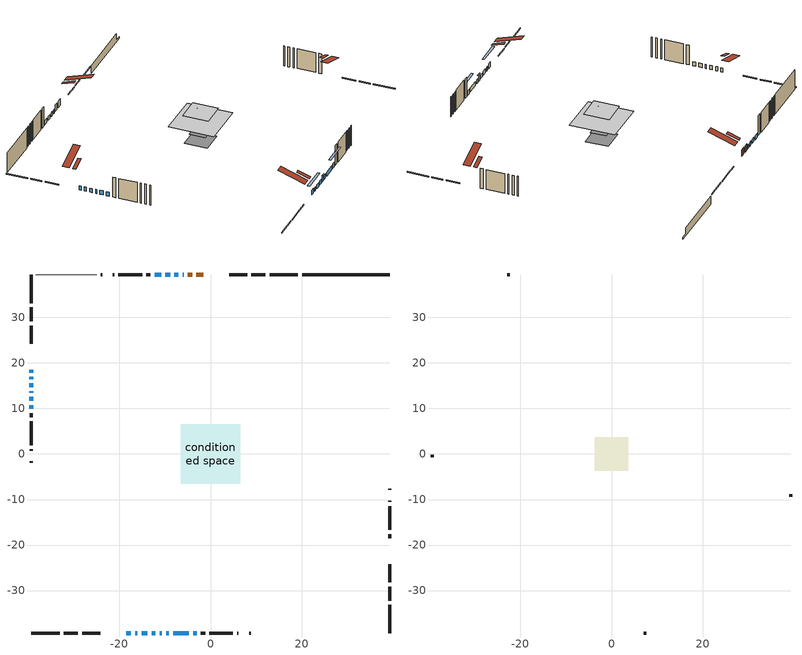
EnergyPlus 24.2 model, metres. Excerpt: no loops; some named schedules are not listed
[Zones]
conditioned space
 floor othersidecoefficients (Floor1 construction): -2.29,-2.29 -2.29,2.29 2.29,2.29 2.29,-2.29 z0.4
 floor adiabatic (AdiabaticFloorConstruction): -6.48,-6.48 -6.48,6.48 6.48,6.48 6.48,-6.48 z4.06
 floor foundation (Slab1 construction): -3.32,-3.32 -3.32,3.32 3.32,3.32 3.32,-3.32 z-2.04
 wall outside (RimJoist1 construction): 19.19,39.32 13,39.32 / -39.32,-39.32 -33.14,-39.32 / -39.32,39.32 -39.32,33.14 / 39.32,-39.32 39.32,-33.14 z0.4:0.7
 wall outside (RimJoist2 construction): 12.08,39.32 8.98,39.32 / -32.21,-39.32 -29.11,-39.32 / -39.32,32.21 -39.32,29.11 / 39.32,-32.21 39.32,-29.11 z0.4:0.7
 wall outside (RimJoist3 construction): 8.05,39.32 4.12,39.32 / -28.18,-39.32 -24.25,-39.32 / -39.32,28.18 -39.32,24.25 / 39.32,-28.18 39.32,-24.25 z0.4:0.7
 wall outside (AdiabaticWallConstruction 1): -1.64,39.32 -3.11,39.32 / -4.04,39.32 -4.95,39.32 z0.4:2.43
 wall outside (AdiabaticWallConstruction): -5.88,39.32 -6.15,39.32 / -39.32,18.49 -39.32,17.88 / -7.08,39.32 -7.96,39.32 / -39.32,16.95 -39.32,16.44 / -16.57,-39.32 -16.07,-39.32 / -15.14,-39.32 -13.87,-39.32 / -39.32,15.51 -39.32,14.7 / -39.32,13.77 -39.32,13.47 / -12.95,-39.32 -12.12,-39.32 / -9.75,-39.32 -9.14,-39.32 / -39.32,12.55 -39.32,11.66 / -39.32,10.74 -39.32,9.89 / -8.21,-39.32 -4.76,-39.32 / -8.88,39.32 -9.9,39.32 / -10.83,39.32 -12.29,39.32 z0.4:1.62; -18.49,-39.32 -17.5,-39.32 z0.4:1.9; -11.19,-39.32 -10.68,-39.32 z0.4:2.03; -3.83,-39.32 -3.02,-39.32 z0.4:1.72
 wall outside (Wall1 construction): -13.21,39.32 -14.11,39.32 / -2.09,-39.32 -1.2,-39.32 / -39.32,8.97 -39.32,8.07 / 39.32,-18.49 39.32,-17.59 z0.4:6.5
 wall outside (Wall2 construction): -15.04,39.32 -20.24,39.32 / -0.27,-39.32 4.93,-39.32 / -39.32,7.14 -39.32,1.94 / 39.32,-16.66 39.32,-11.47 z0.4:6.5
 wall outside (Wall4 construction): -21.17,39.32 -21.43,39.32 / 5.86,-39.32 6.13,-39.32 / -39.32,1.02 -39.32,0.75 / 39.32,-10.54 39.32,-10.27 z0.4:6.5
 wall outside (Wall7 construction): -23.82,39.32 -24.09,39.32 / 8.52,-39.32 8.79,-39.32 / -39.32,-1.64 -39.32,-1.91 / 39.32,-7.88 39.32,-7.61 z0.4:6.5
 wall foundation (FoundationWall1 construction): 20.12,39.32,-2.04 20.12,39.32,0.4 37.4,39.32,0.4 37.4,39.32,-1.48 39.32,39.32,-1.48 39.32,39.32,-2.04
 wall adiabatic (Wall8 construction): -25.02,39.32 -38.39,39.32 z0.4:6.5
 window (WindowConstruction 14): -5.88,39.32 -6.15,39.32 z0.4:1.62
 window (WindowConstruction 6): -18.49,-39.32 -17.5,-39.32 z0.4:1.9
 window (WindowConstruction 7): -39.32,18.49 -39.32,17.88 z0.4:1.62
 window (WindowConstruction 8): -7.08,39.32 -7.95,39.32 z0.4:1.62
 window (WindowConstruction 9): -39.32,16.95 -39.32,16.44 z0.4:1.62
 window (WindowConstruction 10): -16.57,-39.32 -16.07,-39.32 z0.4:1.62
 window (WindowConstruction 11): -15.14,-39.32 -13.88,-39.32 z0.4:1.62
 window (WindowConstruction 12): -39.32,15.51 -39.32,14.7 z0.4:1.62
 window (WindowConstruction 13): -39.32,13.77 -39.32,13.47 z0.4:1.62
 window (WindowConstruction 16): -12.95,-39.32 -12.12,-39.32 z0.4:1.62
 window (WindowConstruction 15): -11.19,-39.32 -10.68,-39.32 z0.4:2.02
 window (WindowConstruction 17): -9.75,-39.32 -9.14,-39.32 z0.4:1.62
 window (WindowConstruction): -39.32,12.54 -39.32,11.66 z0.4:1.62
 window (WindowConstruction 1): -39.32,10.73 -39.32,9.9 z0.4:1.62
 window (WindowConstruction 2): -8.21,-39.32 -4.76,-39.32 z0.4:1.62
 window (WindowConstruction 3): -8.88,39.32 -9.9,39.32 z0.4:1.62
 window (WindowConstruction 4): -10.83,39.32 -12.29,39.32 z0.4:1.62
 window (WindowConstruction 5): -3.83,-39.32 -3.02,-39.32 z0.4:1.72
 door (Door): -1.64,39.32 -3.11,39.32 z0.4:2.43
 door (Door 1): -4.04,39.32 -4.95,39.32 z0.4:2.43
 ceiling adiabatic (AdiabaticFloorConstruction): 6.48,-6.48 6.48,6.48 -6.48,6.48 -6.48,-6.48 z4.06
 roof outside (Roof2 construction): -0.71,39.32,6.5 -0.71,35.72,7.7 0.23,35.72,7.7 0.23,39.32,6.5; -19.42,-39.32,6.5 -19.42,-35.72,7.7 -20.37,-35.72,7.7 -20.37,-39.32,6.5; -39.32,19.42,6.5 -35.72,19.42,7.7 -35.72,20.37,7.7 -39.32,20.37,6.5; 39.32,-19.42,6.5 35.72,-19.42,7.7 35.72,-20.37,7.7 39.32,-20.37,6.5
attic - vented
 floor to conditioned space (Floor2 construction Reversed): -3.64,-3.64 -3.64,3.64 3.64,3.64 3.64,-3.64 z6.5
 floor to conditioned space (Floor3 construction Reversed): -1.52,-1.52 -1.52,1.52 1.52,1.52 1.52,-1.52 z6.5
 wall outside (Wall5 construction): -22.36,39.32 -22.9,39.32 / 7.06,-39.32 7.59,-39.32 / -39.32,-0.18 -39.32,-0.71 / 39.32,-9.34 39.32,-8.81 z0.4:6.5
 roof outside (Roof1 construction): 1.16,39.32,6.5 1.16,31.64,9.06 3.19,31.64,9.06 3.19,39.32,6.5; -21.29,-39.32,6.5 -21.29,-31.64,9.06 -23.32,-31.64,9.06 -23.32,-39.32,6.5; -39.32,21.29,6.5 -31.64,21.29,9.06 -31.64,23.32,9.06 -39.32,23.32,6.5; 39.32,-21.29,6.5 31.64,-21.29,9.06 31.64,-23.32,9.06 39.32,-23.32,6.5
shading: -14.45,-39.32 -21.54,-39.32 -21.54,-39.93 -14.45,-39.93 z4.95; -10.38,-39.32 -11.49,-39.32 -11.49,-39.62 -10.38,-39.62 z2.32; 0.03,-39.32 -6.88,-39.32 -6.88,-39.93 0.03,-39.93 z4.77
[Building]
Building 1: Terrain=Suburbs
[Site:Location]
Halifax Intl AP_NS: Latitude {deg}=44.88; Longitude {deg}=-63.51; Time Zone {hr}=-4; Elevation {m}=145; Keep Site Location Information=Yes
[Site:GroundTemperature:Shallow]
3.15511, 1.33576, 1.19006, 2.05344, 5.51939, 8.9692, 11.96, 13.8546, 14.0156, 12.4746, 9.56009, 6.2161
[Site:WaterMainsTemperature]
Calculation Method=Schedule; Temperature Schedule=mains temperature schedule
[Material] Roughness=Rough; Thermal Absorptance=0.9
Name | Thickness {m} | Conductivity {W/m-K} | Density {kg/m3} | Specific Heat {J/kg-K} | Solar Absorptance | Visible Absorptance
asphalt or fiberglass shingles | 0.00635 | 0.162714 | 1121.4 | 1465.45 | 0.4 | 0.4
ceiling loosefill ins | 0.0846667 | 0.0480833 | 16.02 | 1046.75 | 0.7 | 0.7
ceiling stud and cavity | 0.1397 | 0.0890429 | 65.682 | 1177.47 | 0.7 | 0.7
ceiling stud and cavity 1 | 0.1397 | 0.0925755 | 65.682 | 1177.47 | 0.7 | 0.7
concrete 4.0 in. | 0.1016 | 1.803125 | 2242.8 | 837.4 | 0.7 | 0.7
concrete 8.0 in. | 0.2032 | 1.803125 | 2242.8 | 837.4 | 0.7 | 0.7
door material | 0.04445 | 0.053851 | 512.64 | 1214.23 | 0.7 | 0.7
exterior vertical ins | 0.0474939 | 0.029427 | 32.04 | 1214.23 | 0.7 | 0.7
floor covering | 0.0127 | 0.0433444 | 54.468 | 1339.84 | 0.6 | 0.6
floor rigid ins; rim joist rigid ins; roof rigid ins; wall rigid ins | 0.051816 | 0.029427 | 32.04 | 1214.23 | 0.7 | 0.7
floor rigid ins 1; wall rigid ins 2 | 0.512978 | 0.029427 | 32.04 | 1214.23 | 0.7 | 0.7
floor stud and cavity | 0.1397 | 0.112075 | 92.3553 | 1139.71 | 0.7 | 0.7
floor stud and cavity 1 | 0.1397 | 1.75129 | 37.0049 | 1207.88 | 0.7 | 0.7
furniture material conditioned space 1 | 0.1524 | 0.115458 | 640.8 | 1214.23 | 0.6 | 0.6
gypsum board | 0.0127 | 0.160291 | 801 | 837.4 | 0.6 | 0.6
gypsum board 1 | 0.0127 | 0.160291 | 801 | 837.4 | 0.7 | 0.7
osb sheathing 0.5 in. | 0.0127 | 0.115458 | 512.64 | 1214.23 | 0.7 | 0.7
osb sheathing 0.75 in. | 0.01905 | 0.115458 | 512.64 | 1214.23 | 0.7 | 0.7
osb sheathing 2.0 in. | 0.0508 | 0.115458 | 512.64 | 1214.23 | 0.7 | 0.7
rim joist stud and cavity | 0.0508 | 0.0451784 | 125.044 | 1163.47 | 0.6 | 0.6
rim joist stud and cavity 1 | 0.0508 | 0.0453203 | 125.044 | 1163.47 | 0.6 | 0.6
rim joist stud and cavity 2 | 0.0508 | 0.0444818 | 125.044 | 1163.47 | 0.6 | 0.6
roof stud and cavity | 0.2032 | 0.197001 | 78.34581 | 1123.46 | 0.7 | 0.7
wall rigid ins 1 | 0.051816 | 0.029427 | 32.04 | 1214.23 | 0.4 | 0.4
wall stud and cavity | 0.1397 | 0.312365 | 139.0536 | 1170.24 | 0.7 | 0.7
wall stud and cavity 1 | 0.1397 | 0.188455 | 139.0536 | 1170.24 | 0.7 | 0.7
wall stud and cavity 2 | 0.1397 | 0.734676 | 139.0536 | 1170.24 | 0.7 | 0.7
wall stud and cavity 3 | 0.0889 | 6.1454 | 50.32683 | 1063.81 | 0.6 | 0.6
wall stud and cavity 4 | 0.1397 | 0.0747917 | 139.0536 | 1170.24 | 0.7 | 0.7
wall stud and cavity 5 | 0.1397 | 0.154493 | 139.0536 | 1170.24 | 0.7 | 0.7
wall stud and cavity 6 | 0.0889 | 0.380278 | 52.3479 | 1209.89 | 0.7 | 0.7
wall stud and cavity 7 | 0.0889 | 0.391764 | 83.0341 | 1211.67 | 0.7 | 0.7
wood siding | 0.0254 | 0.102417 | 544.68 | 1172.36 | 0.4 | 0.4
wood siding 1 | 0.00254 | 0.102417 | 544.68 | 1172.36 | 0.4 | 0.4
wood siding 2; wood siding 3; wood siding 4 | 0.0254 | 0.102417 | 544.68 | 1172.36 | 0.7 | 0.7
[WindowMaterial:SimpleGlazingSystem]
Name | U-Factor {W/m2-K} | Solar Heat Gain Coefficient
WindowMaterial | 3.09962 | 0.54
WindowMaterial 1 | 3.071798 | 0.65
WindowMaterial 10 | 2.6238 | 0.44
WindowMaterial 11 | 2.262683 | 0.62
WindowMaterial 12 | 3.1053 | 0.53
WindowMaterial 13 | 3.00196 | 0.58
WindowMaterial 14 | 3.15015 | 0.45
WindowMaterial 15 | 2.98038 | 0.61
WindowMaterial 16 | 3.27961 | 0.53
WindowMaterial 17 | 3.2745 | 0.5
WindowMaterial 2 | 2.881585 | 0.7
WindowMaterial 3 | 2.674338 | 0.41
WindowMaterial 4 | 2.248488 | 0.63
WindowMaterial 5 | 2.99571 | 0.54
WindowMaterial 6 | 2.97584 | 0.57
WindowMaterial 7 | 3.01842 | 0.5
WindowMaterial 8 | 2.6891 | 0.41
WindowMaterial 9 | 3.029213 | 0.47
[Construction]
AdiabaticFloorConstruction: floor stud and cavity 1, floor rigid ins 1, osb sheathing 0.75 in., floor covering
AdiabaticWallConstruction: wood siding 3, wall rigid ins 2, wall stud and cavity 6, gypsum board
AdiabaticWallConstruction 1: wood siding 4, wall rigid ins 2, wall stud and cavity 6, gypsum board
Door; Door 1: door material
Floor1 construction: floor stud and cavity, floor rigid ins, osb sheathing 0.75 in., floor covering
Floor2 construction Reversed: gypsum board, ceiling stud and cavity, ceiling loosefill ins
Floor3 construction Reversed: gypsum board, ceiling stud and cavity 1, ceiling loosefill ins
FoundationWall1 construction: concrete 8.0 in., gypsum board 1
furniture construction conditioned space 1: furniture material conditioned space 1
PartitionWallConstruction: gypsum board, wall stud and cavity 7, gypsum board
RimJoist1 construction: wood siding 2, osb sheathing 2.0 in., rim joist stud and cavity
RimJoist2 construction: wood siding 2, osb sheathing 2.0 in., rim joist stud and cavity 1
RimJoist3 construction: wood siding 2, rim joist rigid ins, osb sheathing 2.0 in., rim joist stud and cavity 2
Roof1 construction: asphalt or fiberglass shingles
Roof2 construction: asphalt or fiberglass shingles, roof rigid ins, osb sheathing 0.75 in., roof stud and cavity, gypsum board
Slab1 construction: concrete 4.0 in.
Wall1 construction: wood siding, wall rigid ins, osb sheathing 0.5 in., wall stud and cavity, gypsum board
Wall2 construction: wood siding, wall rigid ins, osb sheathing 0.5 in., wall stud and cavity 1, gypsum board
Wall4 construction: wood siding, wall rigid ins, osb sheathing 0.5 in., wall stud and cavity 2, gypsum board
Wall5 construction: wood siding 1, wall stud and cavity 3
Wall7 construction: wood siding, osb sheathing 0.5 in., wall stud and cavity 4, gypsum board
Wall8 construction: wall rigid ins 1, osb sheathing 0.5 in., wall stud and cavity 5, gypsum board
WindowConstruction: WindowMaterial
WindowConstruction 1: WindowMaterial 1
WindowConstruction 10: WindowMaterial 10
WindowConstruction 11: WindowMaterial 11
WindowConstruction 12: WindowMaterial 12
WindowConstruction 13: WindowMaterial 13
WindowConstruction 14: WindowMaterial 14
WindowConstruction 15: WindowMaterial 15
WindowConstruction 16: WindowMaterial 16
WindowConstruction 17: WindowMaterial 17
WindowConstruction 2: WindowMaterial 2
WindowConstruction 3: WindowMaterial 3
WindowConstruction 4: WindowMaterial 4
WindowConstruction 5: WindowMaterial 5
WindowConstruction 6: WindowMaterial 6
WindowConstruction 7: WindowMaterial 7
WindowConstruction 8: WindowMaterial 8
WindowConstruction 9: WindowMaterial 9
[Zone] Multiplier=1; Part of Total Floor Area=Yes
Name | Volume {m3}
attic - vented | 25.8793
conditioned space | 558.1
[Space]
Name | Zone | Volume {m3}
attic - vented 1 | attic - vented | 25.8793
conditioned space 1 | conditioned space | 558.1
[ZoneInfiltration:EffectiveLeakageArea]
infil attic - vented 1: Zone or Space=attic - vented 1; Schedule=Always On Discrete; Effective Air Leakage Area {cm2}=2229.49; Stack Coefficient=0.000602019; Wind Coefficient=1.65777e-05
[ZoneMixing]
whole house fan mix: Zone or Space=attic - vented; Schedule=Always On Continuous; Design Flow Rate Calculation Method=Flow/Zone; Design Flow Rate {m3/s}=0; Source Zone or Space=conditioned space
[SurfaceProperty:OtherSideCoefficients]
other non-freezing space: Combined Convective/Radiative Film Coefficient {W/m2-K}=8.35; Constant Temperature Coefficient=1; External Dry-Bulb Temperature Coefficient=0; Ground Temperature Coefficient=0; Wind Speed Coefficient=0; Zone Air Temperature Coefficient=0; Constant Temperature Schedule=other non-freezing space; Previous Other Side Temperature Coefficient=0
[SurfaceProperty:ExposedFoundationPerimeter]
Slab1: Exposed Perimeter Calculation Method=TotalExposedPerimeter; Total Exposed Perimeter {m}=19.202
[InternalMass] Zone or ZoneList=conditioned space; Space or SpaceList=conditioned space 1
Name | Construction | Surface Area {m2}
furniture mass conditioned space 1 | furniture construction conditioned space 1 | 93.2922
partition wall mass | PartitionWallConstruction | 233.23
[Lights]
interior lighting: Zone or ZoneList or Space or SpaceList=conditioned space 1; Schedule=interior lighting schedule; Design Level Calculation Method=LightingLevel; Lighting Level {W}=343.2; Return Air Fraction=0; Fraction Radiant=0.6; Fraction Visible=0.2; Fraction Replaceable=1
[People]
occupants: Zone or ZoneList or Space or SpaceList=conditioned space 1; Number of People Schedule=occupants schedule; Number of People Calculation Method=People; Number of People=3; Fraction Radiant=0.314171; Sensible Heat Fraction=0.56303; Activity Level Schedule=occupants activity schedule; Carbon Dioxide Generation Rate {m3/s-W}=0; Enable ASHRAE 55 Comfort Warnings=No; Mean Radiant Temperature Calculation Type=EnclosureAveraged
[ElectricEquipment] Zone or ZoneList or Space or SpaceList=conditioned space 1; Design Level Calculation Method=EquipmentLevel
Name | Schedule | Design Level {W} | Fraction Latent | Fraction Radiant | Fraction Lost
clothes dryer | clothes dryer schedule | 140.772 | 0.015 | 0.081 | 0.85
clothes washer | clothes washer schedule | 32.1985 | 0.03 | 0.162 | 0.7
cooking range | cooking range schedule | 208.969 | 0.08 | 0.432 | 0.2
dishwasher | dishwasher schedule | 66.8632 | 0.3 | 0.18 | 0.4
fridge | fridge schedule | 72.9452 | 0 | 0.6 | 0
mech vent bath fan 0 | mech vent bath fan 0 schedule | 50.2 | 0 | 0 | 1
mech vent bath fan 1 | mech vent bath fan 1 schedule | 50.2 | 0 | 0 | 1
mech vent bath fan 2 | mech vent bath fan 2 schedule | 50.2 | 0 | 0 | 1
mech vent house fan | mech vent house fan schedule | 42.3767 | 0 | 0 | 0.5
mech vent house fan cfis | mech vent house fan cfis schedule | 0 | 0 | 0 | 0
misc plug loads | misc plug loads schedule | 494.7 | 0.045 | 0.513 | 0.1
whole house fan | Always On Discrete | 0 | 0 | 0 | 1
[OtherEquipment] Zone or ZoneList or Space or SpaceList=conditioned space 1; Design Level Calculation Method=EquipmentLevel
Name | Fuel Type | Schedule | Design Level {W} | Fraction Latent | Fraction Radiant | Fraction Lost
clothes dryer 1 | Electricity | clothes dryer schedule | 0 | 0.015 | 0.081 | 0.85
cooking range 1 | Electricity | cooking range schedule | 0 | 0.08 | 0.432 | 0.2
general water use latent | None | general water use schedule | 59.3978 | 1 | 0 | 0
general water use sensible | None | general water use schedule | -58.539 | 0 | 0.6 | 0
mech vent house fan latent load | None | Always On Discrete | 0 | 1 | 0 | 0
mech vent house fan sensible load | None | Always On Discrete | 0 | 0 | 0 | 0
water heater energy adjustment1 | Electricity | Always On Discrete | 0.01 | 0 | 0 | 1
[ZoneInfiltration:DesignFlowRate] Zone or ZoneList or Space or SpaceList=conditioned space 1; Schedule=Always On Discrete; Design Flow Rate Calculation Method=Flow/Zone; Design Flow Rate {m3/s}=0
infil flow; natural vent flow; whole house fan flow
[Foundation:Kiva]
Foundation Kiva 1: Initial Indoor Air Temperature {C}=18; Wall Height Above Grade {m}=0.399989; Wall Depth Below Slab {m}=0.2032; Custom Block Material Name 1=exterior vertical ins; Custom Block Depth 1 {m}=2.43998; Custom Block X Position 1 {m}=0.2159; Custom Block Z Position 1 {m}=0
[Foundation:Kiva:Settings]
Soil Conductivity {W/m-K}=0.849921; Soil Density {kg/m3}=1842.3; Soil Specific Heat {J/kg-K}=418.7; Ground Solar Absorptivity=0.9; Ground Thermal Absorptivity=0.9; Ground Surface Roughness {m}=0.03; Far-Field Width {m}=40; Deep-Ground Boundary Condition=ZeroFlux; Deep-Ground Depth {m}=40; Minimum Cell Dimension {m}=0.2; Maximum Cell Growth Coefficient=3; Simulation Timestep=Timestep
[Exterior:Lights]
exterior lighting: Schedule=exterior lighting schedule; Design Level {W}=75.6
[Schedule:Constant]
Name | Hourly Value
Always On Continuous; mech vent house fan schedule; mech vent house fan cfis schedule; Always On Discrete | 1
other non-freezing space; fridge schedule | 0
occupants activity schedule | 117.228
[Schedule:Week:Daily]
interior lighting schedule Week Rule - Jan1-Jan27: interior lighting schedule day, interior lighting schedule day, interior lighting schedule day, interior lighting schedule day, interior lighting schedule day, interior lighting schedule day, interior lighting schedule day, interior lighting schedule default day, interior lighting schedule default day, interior lighting schedule default day, interior lighting schedule default day, interior lighting schedule default day
interior lighting schedule Week Rule - Jan28-Feb3: interior lighting schedule day, interior lighting schedule day, interior lighting schedule day, interior lighting schedule day, interior lighting schedule day 1, interior lighting schedule day 1, interior lighting schedule day 1, interior lighting schedule default day, interior lighting schedule default day, interior lighting schedule default day, interior lighting schedule default day, interior lighting schedule default day
interior lighting schedule Week Rule - Feb4-Feb24: interior lighting schedule day 1, interior lighting schedule day 1, interior lighting schedule day 1, interior lighting schedule day 1, interior lighting schedule day 1, interior lighting schedule day 1, interior lighting schedule day 1, interior lighting schedule default day, interior lighting schedule default day, interior lighting schedule default day, interior lighting schedule default day, interior lighting schedule default day
interior lighting schedule Week Rule - Feb25-Mar3: interior lighting schedule day 1, interior lighting schedule day 1, interior lighting schedule day 1, interior lighting schedule day 1, interior lighting schedule day 2, interior lighting schedule day 2, interior lighting schedule day 2, interior lighting schedule default day, interior lighting schedule default day, interior lighting schedule default day, interior lighting schedule default day, interior lighting schedule default day
interior lighting schedule Week Rule - Mar4-Mar31: interior lighting schedule day 2, interior lighting schedule day 2, interior lighting schedule day 2, interior lighting schedule day 2, interior lighting schedule day 2, interior lighting schedule day 2, interior lighting schedule day 2, interior lighting schedule default day, interior lighting schedule default day, interior lighting schedule default day, interior lighting schedule default day, interior lighting schedule default day
interior lighting schedule Week Rule - Apr1-Apr28: interior lighting schedule day 3, interior lighting schedule day 3, interior lighting schedule day 3, interior lighting schedule day 3, interior lighting schedule day 3, interior lighting schedule day 3, interior lighting schedule day 3, interior lighting schedule default day, interior lighting schedule default day, interior lighting schedule default day, interior lighting schedule default day, interior lighting schedule default day
interior lighting schedule Week Rule - Apr29-May5: interior lighting schedule day 3, interior lighting schedule day 3, interior lighting schedule day 4, interior lighting schedule day 4, interior lighting schedule day 4, interior lighting schedule day 4, interior lighting schedule day 4, interior lighting schedule default day, interior lighting schedule default day, interior lighting schedule default day, interior lighting schedule default day, interior lighting schedule default day
interior lighting schedule Week Rule - May6-May26: interior lighting schedule day 4, interior lighting schedule day 4, interior lighting schedule day 4, interior lighting schedule day 4, interior lighting schedule day 4, interior lighting schedule day 4, interior lighting schedule day 4, interior lighting schedule default day, interior lighting schedule default day, interior lighting schedule default day, interior lighting schedule default day, interior lighting schedule default day
interior lighting schedule Week Rule - May27-Jun2: interior lighting schedule day 4, interior lighting schedule day 4, interior lighting schedule day 4, interior lighting schedule day 4, interior lighting schedule day 4, interior lighting schedule day 5, interior lighting schedule day 5, interior lighting schedule default day, interior lighting schedule default day, interior lighting schedule default day, interior lighting schedule default day, interior lighting schedule default day
interior lighting schedule Week Rule - Jun3-Jun30: interior lighting schedule day 5, interior lighting schedule day 5, interior lighting schedule day 5, interior lighting schedule day 5, interior lighting schedule day 5, interior lighting schedule day 5, interior lighting schedule day 5, interior lighting schedule default day, interior lighting schedule default day, interior lighting schedule default day, interior lighting schedule default day, interior lighting schedule default day
interior lighting schedule Week Rule - Jul1-Jul28: interior lighting schedule day 6, interior lighting schedule day 6, interior lighting schedule day 6, interior lighting schedule day 6, interior lighting schedule day 6, interior lighting schedule day 6, interior lighting schedule day 6, interior lighting schedule default day, interior lighting schedule default day, interior lighting schedule default day, interior lighting schedule default day, interior lighting schedule default day
interior lighting schedule Week Rule - Jul29-Aug4: interior lighting schedule day 6, interior lighting schedule day 6, interior lighting schedule day 6, interior lighting schedule day 7, interior lighting schedule day 7, interior lighting schedule day 7, interior lighting schedule day 7, interior lighting schedule default day, interior lighting schedule default day, interior lighting schedule default day, interior lighting schedule default day, interior lighting schedule default day
interior lighting schedule Week Rule - Aug5-Aug25: interior lighting schedule day 7, interior lighting schedule day 7, interior lighting schedule day 7, interior lighting schedule day 7, interior lighting schedule day 7, interior lighting schedule day 7, interior lighting schedule day 7, interior lighting schedule default day, interior lighting schedule default day, interior lighting schedule default day, interior lighting schedule default day, interior lighting schedule default day
interior lighting schedule Week Rule - Aug26-Sep1: interior lighting schedule day 7, interior lighting schedule day 7, interior lighting schedule day 7, interior lighting schedule day 7, interior lighting schedule day 7, interior lighting schedule day 7, interior lighting schedule day 8, interior lighting schedule default day, interior lighting schedule default day, interior lighting schedule default day, interior lighting schedule default day, interior lighting schedule default day
interior lighting schedule Week Rule - Sep2-Sep29: interior lighting schedule day 8, interior lighting schedule day 8, interior lighting schedule day 8, interior lighting schedule day 8, interior lighting schedule day 8, interior lighting schedule day 8, interior lighting schedule day 8, interior lighting schedule default day, interior lighting schedule default day, interior lighting schedule default day, interior lighting schedule default day, interior lighting schedule default day
interior lighting schedule Week Rule - Sep30-Oct6: interior lighting schedule day 8, interior lighting schedule day 9, interior lighting schedule day 9, interior lighting schedule day 9, interior lighting schedule day 9, interior lighting schedule day 9, interior lighting schedule day 9, interior lighting schedule default day, interior lighting schedule default day, interior lighting schedule default day, interior lighting schedule default day, interior lighting schedule default day
interior lighting schedule Week Rule - Oct7-Oct27: interior lighting schedule day 9, interior lighting schedule day 9, interior lighting schedule day 9, interior lighting schedule day 9, interior lighting schedule day 9, interior lighting schedule day 9, interior lighting schedule day 9, interior lighting schedule default day, interior lighting schedule default day, interior lighting schedule default day, interior lighting schedule default day, interior lighting schedule default day
interior lighting schedule Week Rule - Oct28-Nov3: interior lighting schedule day 9, interior lighting schedule day 9, interior lighting schedule day 9, interior lighting schedule day 9, interior lighting schedule day 10, interior lighting schedule day 10, interior lighting schedule day 10, interior lighting schedule default day, interior lighting schedule default day, interior lighting schedule default day, interior lighting schedule default day, interior lighting schedule default day
interior lighting schedule Week Rule - Nov4-Nov24: interior lighting schedule day 10, interior lighting schedule day 10, interior lighting schedule day 10, interior lighting schedule day 10, interior lighting schedule day 10, interior lighting schedule day 10, interior lighting schedule day 10, interior lighting schedule default day, interior lighting schedule default day, interior lighting schedule default day, interior lighting schedule default day, interior lighting schedule default day
interior lighting schedule Week Rule - Nov25-Dec1: interior lighting schedule day 10, interior lighting schedule day 10, interior lighting schedule day 10, interior lighting schedule day 10, interior lighting schedule day 10, interior lighting schedule day 10, interior lighting schedule day 11, interior lighting schedule default day, interior lighting schedule default day, interior lighting schedule default day, interior lighting schedule default day, interior lighting schedule default day
interior lighting schedule Week Rule - Dec2-Dec31: interior lighting schedule day 11, interior lighting schedule day 11, interior lighting schedule day 11, interior lighting schedule day 11, interior lighting schedule day 11, interior lighting schedule day 11, interior lighting schedule day 11, interior lighting schedule default day, interior lighting schedule default day, interior lighting schedule default day, interior lighting schedule default day, interior lighting schedule default day
occupants schedule Week Rule - Jan1-Dec31: occupants schedule day, occupants schedule day, occupants schedule day, occupants schedule day, occupants schedule day, occupants schedule day, occupants schedule day, occupants schedule default day, occupants schedule default day, occupants schedule default day, occupants schedule default day, occupants schedule default day
clothes dryer schedule Week Rule - Jan1-Dec31: clothes dryer schedule day, clothes dryer schedule day, clothes dryer schedule day, clothes dryer schedule day, clothes dryer schedule day, clothes dryer schedule day, clothes dryer schedule day, clothes dryer schedule default day, clothes dryer schedule default day, clothes dryer schedule default day, clothes dryer schedule default day, clothes dryer schedule default day
clothes washer schedule Week Rule - Jan1-Dec31: clothes washer schedule day, clothes washer schedule day, clothes washer schedule day, clothes washer schedule day, clothes washer schedule day, clothes washer schedule day, clothes washer schedule day, clothes washer schedule default day, clothes washer schedule default day, clothes washer schedule default day, clothes washer schedule default day, clothes washer schedule default day
cooking range schedule Week Rule - Jan1-Dec31: cooking range schedule day, cooking range schedule day, cooking range schedule day, cooking range schedule day, cooking range schedule day, cooking range schedule day, cooking range schedule day, cooking range schedule default day, cooking range schedule default day, cooking range schedule default day, cooking range schedule default day, cooking range schedule default day
dishwasher schedule Week Rule - Jan1-Dec31: dishwasher schedule day, dishwasher schedule day, dishwasher schedule day, dishwasher schedule day, dishwasher schedule day, dishwasher schedule day, dishwasher schedule day, dishwasher schedule default day, dishwasher schedule default day, dishwasher schedule default day, dishwasher schedule default day, dishwasher schedule default day
mech vent bath fan 0 schedule Week Rule - Jan1-Dec31: mech vent bath fan 0 schedule day, mech vent bath fan 0 schedule day, mech vent bath fan 0 schedule day, mech vent bath fan 0 schedule day, mech vent bath fan 0 schedule day, mech vent bath fan 0 schedule day, mech vent bath fan 0 schedule day, mech vent bath fan 0 schedule default day, mech vent bath fan 0 schedule default day, mech vent bath fan 0 schedule default day, mech vent bath fan 0 schedule default day, mech vent bath fan 0 schedule default day
mech vent bath fan 1 schedule Week Rule - Jan1-Dec31: mech vent bath fan 1 schedule day, mech vent bath fan 1 schedule day, mech vent bath fan 1 schedule day, mech vent bath fan 1 schedule day, mech vent bath fan 1 schedule day, mech vent bath fan 1 schedule day, mech vent bath fan 1 schedule day, mech vent bath fan 1 schedule default day, mech vent bath fan 1 schedule default day, mech vent bath fan 1 schedule default day, mech vent bath fan 1 schedule default day, mech vent bath fan 1 schedule default day
mech vent bath fan 2 schedule Week Rule - Jan1-Dec31: mech vent bath fan 2 schedule day, mech vent bath fan 2 schedule day, mech vent bath fan 2 schedule day, mech vent bath fan 2 schedule day, mech vent bath fan 2 schedule day, mech vent bath fan 2 schedule day, mech vent bath fan 2 schedule day, mech vent bath fan 2 schedule default day, mech vent bath fan 2 schedule default day, mech vent bath fan 2 schedule default day, mech vent bath fan 2 schedule default day, mech vent bath fan 2 schedule default day
misc plug loads schedule Week Rule - Jan1-Dec31: misc plug loads schedule day, misc plug loads schedule day, misc plug loads schedule day, misc plug loads schedule day, misc plug loads schedule day, misc plug loads schedule day, misc plug loads schedule day, misc plug loads schedule default day, misc plug loads schedule default day, misc plug loads schedule default day, misc plug loads schedule default day, misc plug loads schedule default day
general water use schedule Week Rule - Jan1-Dec31: general water use schedule day, general water use schedule day, general water use schedule day, general water use schedule day, general water use schedule day, general water use schedule day, general water use schedule day, general water use schedule default day, general water use schedule default day, general water use schedule default day, general water use schedule default day, general water use schedule default day
exterior lighting schedule Week Rule - Jan1-Jan27: exterior lighting schedule day, exterior lighting schedule day, exterior lighting schedule day, exterior lighting schedule day, exterior lighting schedule day, exterior lighting schedule day, exterior lighting schedule day, exterior lighting schedule default day, exterior lighting schedule default day, exterior lighting schedule default day, exterior lighting schedule default day, exterior lighting schedule default day
exterior lighting schedule Week Rule - Jan28-Feb3: exterior lighting schedule day, exterior lighting schedule day, exterior lighting schedule day, exterior lighting schedule day, exterior lighting schedule day 1, exterior lighting schedule day 1, exterior lighting schedule day 1, exterior lighting schedule default day, exterior lighting schedule default day, exterior lighting schedule default day, exterior lighting schedule default day, exterior lighting schedule default day
exterior lighting schedule Week Rule - Feb4-Feb24: exterior lighting schedule day 1, exterior lighting schedule day 1, exterior lighting schedule day 1, exterior lighting schedule day 1, exterior lighting schedule day 1, exterior lighting schedule day 1, exterior lighting schedule day 1, exterior lighting schedule default day, exterior lighting schedule default day, exterior lighting schedule default day, exterior lighting schedule default day, exterior lighting schedule default day
exterior lighting schedule Week Rule - Feb25-Mar3: exterior lighting schedule day 1, exterior lighting schedule day 1, exterior lighting schedule day 1, exterior lighting schedule day 1, exterior lighting schedule day 2, exterior lighting schedule day 2, exterior lighting schedule day 2, exterior lighting schedule default day, exterior lighting schedule default day, exterior lighting schedule default day, exterior lighting schedule default day, exterior lighting schedule default day
[Schedule:Year]
interior lighting schedule: interior lighting schedule Week Rule - Jan1-Jan27, 1, 1, 1, 27, interior lighting schedule Week Rule - Jan28-Feb3, 1, 28, 2, 3, interior lighting schedule Week Rule - Feb4-Feb24, 2, 4, 2, 24, interior lighting schedule Week Rule - Feb25-Mar3, 2, 25, 3, 3, interior lighting schedule Week Rule - Mar4-Mar31, 3, 4, 3, 31, interior lighting schedule Week Rule - Apr1-Apr28, 4, 1, 4, 28, interior lighting schedule Week Rule - Apr29-May5, 4, 29, 5, 5, interior lighting schedule Week Rule - May6-May26, 5, 6, 5, 26, interior lighting schedule Week Rule - May27-Jun2, 5, 27, 6, 2, interior lighting schedule Week Rule - Jun3-Jun30, 6, 3, 6, 30, interior lighting schedule Week Rule - Jul1-Jul28, 7, 1, 7, 28, interior lighting schedule Week Rule - Jul29-Aug4, 7, 29, 8, 4, interior lighting schedule Week Rule - Aug5-Aug25, 8, 5, 8, 25, interior lighting schedule Week Rule - Aug26-Sep1, 8, 26, 9, 1, interior lighting schedule Week Rule - Sep2-Sep29, 9, 2, 9, 29, interior lighting schedule Week Rule - Sep30-Oct6, 9, 30, 10, 6, interior lighting schedule Week Rule - Oct7-Oct27, 10, 7, 10, 27, interior lighting schedule Week Rule - Oct28-Nov3, 10, 28, 11, 3, interior lighting schedule Week Rule - Nov4-Nov24, 11, 4, 11, 24, interior lighting schedule Week Rule - Nov25-Dec1, 11, 25, 12, 1, interior lighting schedule Week Rule - Dec2-Dec31, 12, 2, 12, 31
occupants schedule: occupants schedule Week Rule - Jan1-Dec31, 1, 1, 12, 31
clothes dryer schedule: clothes dryer schedule Week Rule - Jan1-Dec31, 1, 1, 12, 31
clothes washer schedule: clothes washer schedule Week Rule - Jan1-Dec31, 1, 1, 12, 31
cooking range schedule: cooking range schedule Week Rule - Jan1-Dec31, 1, 1, 12, 31
dishwasher schedule: dishwasher schedule Week Rule - Jan1-Dec31, 1, 1, 12, 31
mech vent bath fan 0 schedule: mech vent bath fan 0 schedule Week Rule - Jan1-Dec31, 1, 1, 12, 31
mech vent bath fan 1 schedule: mech vent bath fan 1 schedule Week Rule - Jan1-Dec31, 1, 1, 12, 31
mech vent bath fan 2 schedule: mech vent bath fan 2 schedule Week Rule - Jan1-Dec31, 1, 1, 12, 31
misc plug loads schedule: misc plug loads schedule Week Rule - Jan1-Dec31, 1, 1, 12, 31
general water use schedule: general water use schedule Week Rule - Jan1-Dec31, 1, 1, 12, 31
exterior lighting schedule: exterior lighting schedule Week Rule - Jan1-Jan27, 1, 1, 1, 27, exterior lighting schedule Week Rule - Jan28-Feb3, 1, 28, 2, 3, exterior lighting schedule Week Rule - Feb4-Feb24, 2, 4, 2, 24, exterior lighting schedule Week Rule - Feb25-Mar3, 2, 25, 3, 3, exterior lighting schedule Week Rule - Mar4-Mar31, 3, 4, 3, 31, exterior lighting schedule Week Rule - Apr1-Apr28, 4, 1, 4, 28, exterior lighting schedule Week Rule - Apr29-May5, 4, 29, 5, 5, exterior lighting schedule Week Rule - May6-May26, 5, 6, 5, 26, exterior lighting schedule Week Rule - May27-Jun2, 5, 27, 6, 2, exterior lighting schedule Week Rule - Jun3-Jun30, 6, 3, 6, 30, exterior lighting schedule Week Rule - Jul1-Jul28, 7, 1, 7, 28, exterior lighting schedule Week Rule - Jul29-Aug4, 7, 29, 8, 4, exterior lighting schedule Week Rule - Aug5-Aug25, 8, 5, 8, 25, exterior lighting schedule Week Rule - Aug26-Sep1, 8, 26, 9, 1, exterior lighting schedule Week Rule - Sep2-Sep29, 9, 2, 9, 29, exterior lighting schedule Week Rule - Sep30-Oct6, 9, 30, 10, 6, exterior lighting schedule Week Rule - Oct7-Oct27, 10, 7, 10, 27, exterior lighting schedule Week Rule - Oct28-Nov3, 10, 28, 11, 3, exterior lighting schedule Week Rule - Nov4-Nov24, 11, 4, 11, 24, exterior lighting schedule Week Rule - Nov25-Dec1, 11, 25, 12, 1, exterior lighting schedule Week Rule - Dec2-Dec31, 12, 2, 12, 31
[Schedule:Compact]
mains temperature schedule: Through: 01/01, For: AllDays, Until: 24:00, 7.41, Through: 01/02, For: AllDays, Until: 24:00, 7.34833, Through: 01/03, For: AllDays, Until: 24:00, 7.28778, Through: 01/04, For: AllDays, Until: 24:00, 7.22889, Through: 01/05, For: AllDays, Until: 24:00, 7.17056, Through: 01/06, For: AllDays, Until: 24:00, 7.11333, Through: 01/07, For: AllDays, Until: 24:00, 7.05722, Through: 01/08, For: AllDays, Until: 24:00, 7.00167, Through: 01/09, For: AllDays, Until: 24:00, 6.94778, Through: 01/10, For: AllDays, Until: 24:00, 6.895, Through: 01/11, For: AllDays, Until: 24:00, 6.84333, Through: 01/12, For: AllDays, Until: 24:00, 6.79278, Through: 01/13, For: AllDays, Until: 24:00, 6.74389, Through: 01/14, For: AllDays, Until: 24:00, 6.69556, Through: 01/15, For: AllDays, Until: 24:00, 6.64889, Through: 01/16, For: AllDays, Until: 24:00, 6.60278, Through: 01/17, For: AllDays, Until: 24:00, 6.55833, Through: 01/18, For: AllDays, Until: 24:00, 6.515, Through: 01/19, For: AllDays, Until: 24:00, 6.47333, Through: 01/20, For: AllDays, Until: 24:00, 6.43278, Through: 01/21, For: AllDays, Until: 24:00, 6.39333, Through: 01/22, For: AllDays, Until: 24:00, 6.355, Through: 01/23, For: AllDays, Until: 24:00, 6.31833, Through: 01/24, For: AllDays, Until: 24:00, 6.28278, Through: 01/25, For: AllDays, Until: 24:00, 6.24889, Through: 01/26, For: AllDays, Until: 24:00, 6.21611, Through: 01/27, For: AllDays, Until: 24:00, 6.18444, Through: 01/28, For: AllDays, Until: 24:00, 6.15444, Through: 01/29, For: AllDays, Until: 24:00, 6.12556, Through: 01/30, For: AllDays, Until: 24:00, 6.09833, Through: 01/31, For: AllDays, Until: 24:00, 6.07222, Through: 02/01, For: AllDays, Until: 24:00, 6.04778, Through: 02/02, For: AllDays, Until: 24:00, 6.02444, Through: 02/03, For: AllDays, Until: 24:00, 6.00278, Through: 02/04, For: AllDays, Until: 24:00, 5.98222, Through: 02/05, For: AllDays, Until: 24:00, 5.96333, Through: 02/06, For: AllDays, Until: 24:00, 5.94556, Through: 02/07, For: AllDays, Until: 24:00, 5.92944, Through: 02/08, For: AllDays, Until: 24:00, 5.915, Through: 02/09, For: AllDays, Until: 24:00, 5.90167, Through: 02/10, For: AllDays, Until: 24:00, 5.89, Through: 02/11, For: AllDays, Until: 24:00, 5.87944, Through: 02/12, For: AllDays, Until: 24:00, 5.87056, Through: 02/13, For: AllDays, Until: 24:00, 5.86333, Through: 02/14, For: AllDays, Until: 24:00, 5.85722, Through: 02/15, For: AllDays, Until: 24:00, 5.85278, Through: 02/16, For: AllDays, Until: 24:00, 5.84944, Through: 02/17, For: AllDays, Until: 24:00, 5.84833, Through: 02/18, For: AllDays, Until: 24:00, 5.84778, Through: 02/19, For: AllDays, Until: 24:00, 5.84944, Through: 02/20, For: AllDays, Until: 24:00, 5.85167, Through: 02/21, For: AllDays, Until: 24:00, 5.85611, Through: 02/22, For: AllDays, Until: 24:00, 5.86167, Through: 02/23, For: AllDays, Until: 24:00, 5.86889, Through: 02/24, For: AllDays, Until: 24:00, 5.87722, Through: 02/25, For: AllDays, Until: 24:00, 5.88722, Through: 02/26, For: AllDays, Until: 24:00, 5.89889, Through: 02/27, For: AllDays, Until: 24:00, 5.91167, Through: 02/28, For: AllDays, Until: 24:00, 5.92611, Through: 03/01, For: AllDays, Until: 24:00, 5.94222, Through: 03/02, For: AllDays, Until: 24:00, 5.95944, Through: 03/03, For: AllDays, Until: 24:00, 5.97778, Through: 03/04, For: AllDays, Until: 24:00, 5.99778, Through: 03/05, For: AllDays, Until: 24:00, 6.01944, Through: 03/06, For: AllDays, Until: 24:00, 6.04222, Through: 03/07, For: AllDays, Until: 24:00, 6.06667, Through: 03/08, For: AllDays, Until: 24:00, 6.09222, Through: 03/09, For: AllDays, Until: 24:00, 6.11944, Through: 03/10, For: AllDays, Until: 24:00, 6.14778, Through: 03/11, For: AllDays, Until: 24:00, 6.17722, Through: 03/12, For: AllDays, Until: 24:00, 6.20833, Through: 03/13, For: AllDays, Until: 24:00, 6.24111, Through: 03/14, For: AllDays, Until: 24:00, 6.275, Through: 03/15, For: AllDays, Until: 24:00, 6.31, Through: 03/16, For: AllDays, Until: 24:00, 6.34667, Through: 03/17, For: AllDays, Until: 24:00, 6.38444, Through: 03/18, For: AllDays, Until: 24:00, 6.42333, Through: 03/19, For: AllDays, Until: 24:00, 6.46389, Through: 03/20, For: AllDays, Until: 24:00, 6.50556, Through: 03/21, For: AllDays, Until: 24:00, 6.54833, Through: 03/22, For: AllDays, Until: 24:00, 6.59278, Through: 03/23, For: AllDays, Until: 24:00, 6.63833, Through: 03/24, For: AllDays, Until: 24:00, 6.685, Through: 03/25, For: AllDays, Until: 24:00, 6.73278, Through: 03/26, For: AllDays, Until: 24:00, 6.78167, Through: 03/27, For: AllDays, Until: 24:00, 6.83167, Through: 03/28, For: AllDays, Until: 24:00, 6.88333, Through: 03/29, For: AllDays, Until: 24:00, 6.93611, Through: 03/30, For: AllDays, Until: 24:00, 6.98944, Through: 03/31, For: AllDays, Until: 24:00, 7.04444, Through: 04/01, For: AllDays, Until: 24:00, 7.1, Through: 04/02, For: AllDays, Until: 24:00, 7.15722, Through: 04/03, For: AllDays, Until: 24:00, 7.21556, Through: 04/04, For: AllDays, Until: 24:00, 7.27444, Through: 04/05, For: AllDays, Until: 24:00, 7.33444, Through: 04/06, For: AllDays, Until: 24:00, 7.39556, Through: 04/07, For: AllDays, Until: 24:00, 7.45778, Through: 04/08, For: AllDays, Until: 24:00, 7.52111, Through: 04/09, For: AllDays, Until: 24:00, 7.585, Through: 04/10, For: AllDays, Until: 24:00, 7.65, Through: 04/11, For: AllDays, Until: 24:00, 7.71611, Through: 04/12, For: AllDays, Until: 24:00, 7.78333, Through: 04/13, For: AllDays, Until: 24:00, 7.85111, Through: 04/14, For: AllDays, Until: 24:00, 7.91944, Through: 04/15, For: AllDays, Until: 24:00, 7.98889, Through: 04/16, For: AllDays, Until: 24:00, 8.05944, Through: 04/17, For: AllDays, Until: 24:00, 8.13056, Through: 04/18, For: AllDays, Until: 24:00, 8.20222, Through: 04/19, For: AllDays, Until: 24:00, 8.275, Through: 04/20, For: AllDays, Until: 24:00, 8.34833, Through: 04/21, For: AllDays, Until: 24:00, 8.42222, Through: 04/22, For: AllDays, Until: 24:00, 8.49722, Through: 04/23, For: AllDays, Until: 24:00, 8.57278, Through: 04/24, For: AllDays, Until: 24:00, 8.64889, Through: 04/25, For: AllDays, Until: 24:00, 8.72556, Through: 04/26, For: AllDays, Until: 24:00, 8.80278, Through: 04/27, For: AllDays, Until: 24:00, 8.88111, Through: 04/28, For: AllDays, Until: 24:00, 8.95944, Through: 04/29, For: AllDays, Until: 24:00, 9.03833, Through: 04/30, For: AllDays, Until: 24:00, 9.11778, Through: 05/01, For: AllDays, Until: 24:00, 9.19778, Through: 05/02, For: AllDays, Until: 24:00, 9.27833, Through: 05/03, For: AllDays, Until: 24:00, 9.35944, Through: 05/04, For: AllDays, Until: 24:00, 9.44056, Through: 05/05, For: AllDays, Until: 24:00, 9.52278, Through: 05/06, For: AllDays, Until: 24:00, 9.60444, Through: 05/07, For: AllDays, Until: 24:00, 9.68722, Through: 05/08, For: AllDays, Until: 24:00, 9.77, Through: 05/09, For: AllDays, Until: 24:00, 9.85278, Through: 05/10, For: AllDays, Until: 24:00, 9.93611, Through: 05/11, For: AllDays, Until: 24:00, 10.02, Through: 05/12, For: AllDays, Until: 24:00, 10.1039, Through: 05/13, For: AllDays, Until: 24:00, 10.1878, Through: 05/14, For: AllDays, Until: 24:00, 10.2722, Through: 05/15, For: AllDays, Until: 24:00, 10.3561, Through: 05/16, For: AllDays, Until: 24:00, 10.4406, Through: 05/17, For: AllDays, Until: 24:00, 10.5256, Through: 05/18, For: AllDays, Until: 24:00, 10.61, Through: 05/19, For: AllDays, Until: 24:00, 10.6944, Through: 05/20, For: AllDays, Until: 24:00, 10.7794, Through: 05/21, For: AllDays, Until: 24:00, 10.8639, Through: 05/22, For: AllDays, Until: 24:00, 10.9489, Through: 05/23, For: AllDays, Until: 24:00, 11.0333, Through: 05/24, For: AllDays, Until: 24:00, 11.1178, Through: 05/25, For: AllDays, Until: 24:00, 11.2022, Through: 05/26, For: AllDays, Until: 24:00, 11.2867, Through: 05/27, For: AllDays, Until: 24:00, 11.3711, Through: 05/28, For: AllDays, Until: 24:00, 11.455, Through: 05/29, For: AllDays, Until: 24:00, 11.5389, Through: 05/30, For: AllDays, Until: 24:00, 11.6222, Through: 05/31, For: AllDays, Until: 24:00, 11.7056, Through: 06/01, For: AllDays, Until: 24:00, 11.7883, Through: 06/02, For: AllDays, Until: 24:00, 11.8711, Through: 06/03, For: AllDays, Until: 24:00, 11.9539, Through: 06/04, For: AllDays, Until: 24:00, 12.0356, Through: 06/05, For: AllDays, Until: 24:00, 12.1172, Through: 06/06, For: AllDays, Until: 24:00, 12.1989, Through: 06/07, For: AllDays, Until: 24:00, 12.2794, Through: 06/08, For: AllDays, Until: 24:00, 12.36, Through: 06/09, For: AllDays, Until: 24:00, 12.44, Through: 06/10, For: AllDays, Until: 24:00, 12.5194, Through: 06/11, For: AllDays, Until: 24:00, 12.5983, Through: 06/12, For: AllDays, Until: 24:00, 12.6767, Through: 06/13, For: AllDays, Until: 24:00, 12.7544, Through: 06/14, For: AllDays, Until: 24:00, 12.8317, Through: 06/15, For: AllDays, Until: 24:00, 12.9083, Through: 06/16, For: AllDays, Until: 24:00, 12.9844, Through: 06/17, For: AllDays, Until: 24:00, 13.0594, Through: 06/18, For: AllDays, Until: 24:00, 13.1344, Through: 06/19, For: AllDays, Until: 24:00, 13.2083, Through: 06/20, For: AllDays, Until: 24:00, 13.2811, Through: 06/21, For: AllDays, Until: 24:00, 13.3539, Through: 06/22, For: AllDays, Until: 24:00, 13.4256, Through: 06/23, For: AllDays, Until: 24:00, 13.4967, Through: 06/24, For: AllDays, Until: 24:00, 13.5667, Through: 06/25, For: AllDays, Until: 24:00, 13.6361, Through: 06/26, For: AllDays, Until: 24:00, 13.7044, Through: 06/27, For: AllDays, Until: 24:00, 13.7717, Through: 06/28, For: AllDays, Until: 24:00, 13.8389, Through: 06/29, For: AllDays, Until: 24:00, 13.9044, Through: 06/30, For: AllDays, Until: 24:00, 13.9694, Through: 07/01, For: AllDays, Until: 24:00, 14.0333, Through: 07/02, For: AllDays, Until: 24:00, 14.0961, Through: 07/03, For: AllDays, Until: 24:00, 14.1583, Through: 07/04, For: AllDays, Until: 24:00, 14.2189, Through: 07/05, For: AllDays, Until: 24:00, 14.2789, Through: 07/06, For: AllDays, Until: 24:00, 14.3378, Through: 07/07, For: AllDays, Until: 24:00, 14.3956, Through: 07/08, For: AllDays, Until: 24:00, 14.4522, Through: 07/09, For: AllDays, Until: 24:00, 14.5083, Through: 07/10, For: AllDays, Until: 24:00, 14.5628, Through: 07/11, For: AllDays, Until: 24:00, 14.6161, Through: 07/12, For: AllDays, Until: 24:00, 14.6683, Through: 07/13, For: AllDays, Until: 24:00, 14.7194, Through: 07/14, For: AllDays, Until: 24:00, 14.7694, Through: 07/15, For: AllDays, Until: 24:00, 14.8183, Through: 07/16, For: AllDays, Until: 24:00, 14.8661, Through: 07/17, For: AllDays, Until: 24:00, 14.9122, Through: 07/18, For: AllDays, Until: 24:00, 14.9572, Through: 07/19, For: AllDays, Until: 24:00, 15.0011, Through: 07/20, For: AllDays, Until: 24:00, 15.0439, Through: 07/21, For: AllDays, Until: 24:00, 15.0856, Through: 07/22, For: AllDays, Until: 24:00, 15.1256, Through: 07/23, For: AllDays, Until: 24:00, 15.1644, Through: 07/24, For: AllDays, Until: 24:00, 15.2017, Through: 07/25, For: AllDays, Until: 24:00, 15.2383, Through: 07/26, For: AllDays, Until: 24:00, 15.2728, Through: 07/27, For: AllDays, Until: 24:00, 15.3067, Through: 07/28, For: AllDays, Until: 24:00, 15.3389, Through: 07/29, For: AllDays, Until: 24:00, 15.3694, Through: 07/30, For: AllDays, Until: 24:00, 15.3989, Through: 07/31, For: AllDays, Until: 24:00, 15.4272, Through: 08/01, For: AllDays, Until: 24:00, 15.4539, Through: 08/02, For: AllDays, Until: 24:00, 15.4794, Through: 08/03, For: AllDays, Until: 24:00, 15.5033, Through: 08/04, For: AllDays, Until: 24:00, 15.5261, Through: 08/05, For: AllDays, Until: 24:00, 15.5472, Through: 08/06, For: AllDays, Until: 24:00, 15.5667, Through: 08/07, For: AllDays, Until: 24:00, 15.585, Through: 08/08, For: AllDays, Until: 24:00, 15.6022, Through: 08/09, For: AllDays, Until: 24:00, 15.6172, Through: 08/10, For: AllDays, Until: 24:00, 15.6317, Through: 08/11, For: AllDays, Until: 24:00, 15.6439, Through: 08/12, For: AllDays, Until: 24:00, 15.655, Through: 08/13, For: AllDays, Until: 24:00, 15.665, Through: 08/14, For: AllDays, Until: 24:00, 15.6733, Through: 08/15, For: AllDays, Until: 24:00, 15.68, Through: 08/16, For: AllDays, Until: 24:00, 15.6856, Through: 08/17, For: AllDays, Until: 24:00, 15.6894, Through: 08/18, For: AllDays, Until: 24:00, 15.6917, Through: 08/19, For: AllDays, Until: 24:00, 15.6928, Through: 08/20, For: AllDays, Until: 24:00, 15.6922, Through: 08/21, For: AllDays, Until: 24:00, 15.69, Through: 08/22, For: AllDays, Until: 24:00, 15.6867, Through: 08/23, For: AllDays, Until: 24:00, 15.6822, Through: 08/24, For: AllDays, Until: 24:00, 15.6756, Through: 08/25, For: AllDays, Until: 24:00, 15.6678, Through: 08/26, For: AllDays, Until: 24:00, 15.6589, Through: 08/27, For: AllDays, Until: 24:00, 15.6478, Through: 08/28, For: AllDays, Until: 24:00, 15.6361, Through: 08/29, For: AllDays, Until: 24:00, 15.6222, Through: 08/30, For: AllDays, Until: 24:00, 15.6072, Through: 08/31, For: AllDays, Until: 24:00, 15.5911, Through: 09/01, For: AllDays, Until: 24:00, 15.5733, Through: 09/02, For: AllDays, Until: 24:00, 15.5539, Through: 09/03, For: AllDays, Until: 24:00, 15.5333, Through: 09/04, For: AllDays, Until: 24:00, 15.5111, Through: 09/05, For: AllDays, Until: 24:00, 15.4878, Through: 09/06, For: AllDays, Until: 24:00, 15.4628, Through: 09/07, For: AllDays, Until: 24:00, 15.4367, Through: 09/08, For: AllDays, Until: 24:00, 15.4089, Through: 09/09, For: AllDays, Until: 24:00, 15.38, Through: 09/10, For: AllDays, Until: 24:00, 15.3494, Through: 09/11, For: AllDays, Until: 24:00, 15.3178, Through: 09/12, For: AllDays, Until: 24:00, 15.2844, Through: 09/13, For: AllDays, Until: 24:00, 15.25, Through: 09/14, For: AllDays, Until: 24:00, 15.2144, Through: 09/15, For: AllDays, Until: 24:00, 15.1772, Through: 09/16, For: AllDays, Until: 24:00, 15.1389, Through: 09/17, For: AllDays, Until: 24:00, 15.0989, Through: 09/18, For: AllDays, Until: 24:00, 15.0583, Through: 09/19, For: AllDays, Until: 24:00, 15.0161, Through: 09/20, For: AllDays, Until: 24:00, 14.9722, Through: 09/21, For: AllDays, Until: 24:00, 14.9278, Through: 09/22, For: AllDays, Until: 24:00, 14.8817, Through: 09/23, For: AllDays, Until: 24:00, 14.8344, Through: 09/24, For: AllDays, Until: 24:00, 14.7861, Through: 09/25, For: AllDays, Until: 24:00, 14.7367, Through: 09/26, For: AllDays, Until: 24:00, 14.6861, Through: 09/27, For: AllDays, Until: 24:00, 14.6339, Through: 09/28, For: AllDays, Until: 24:00, 14.5811, Through: 09/29, For: AllDays, Until: 24:00, 14.5267, Through: 09/30, For: AllDays, Until: 24:00, 14.4717, Through: 10/01, For: AllDays, Until: 24:00, 14.415, Through: 10/02, For: AllDays, Until: 24:00, 14.3578, Through: 10/03, For: AllDays, Until: 24:00, 14.2989, Through: 10/04, For: AllDays, Until: 24:00, 14.2394, Through: 10/05, For: AllDays, Until: 24:00, 14.1789, Through: 10/06, For: AllDays, Until: 24:00, 14.1172, Through: 10/07, For: AllDays, Until: 24:00, 14.0544, Through: 10/08, For: AllDays, Until: 24:00, 13.9911, Through: 10/09, For: AllDays, Until: 24:00, 13.9267, Through: 10/10, For: AllDays, Until: 24:00, 13.8611, Through: 10/11, For: AllDays, Until: 24:00, 13.7944, Through: 10/12, For: AllDays, Until: 24:00, 13.7272, Through: 10/13, For: AllDays, Until: 24:00, 13.6594, Through: 10/14, For: AllDays, Until: 24:00, 13.59, Through: 10/15, For: AllDays, Until: 24:00, 13.5206, Through: 10/16, For: AllDays, Until: 24:00, 13.4494, Through: 10/17, For: AllDays, Until: 24:00, 13.3783, Through: 10/18, For: AllDays, Until: 24:00, 13.3061, Through: 10/19, For: AllDays, Until: 24:00, 13.2328, Through: 10/20, For: AllDays, Until: 24:00, 13.1594, Through: 10/21, For: AllDays, Until: 24:00, 13.085, Through: 10/22, For: AllDays, Until: 24:00, 13.01, Through: 10/23, For: AllDays, Until: 24:00, 12.9339, Through: 10/24, For: AllDays, Until: 24:00, 12.8578, Through: 10/25, For: AllDays, Until: 24:00, 12.7806, Through: 10/26, For: AllDays, Until: 24:00, 12.7028, Through: 10/27, For: AllDays, Until: 24:00, 12.625, Through: 10/28, For: AllDays, Until: 24:00, 12.5461, Through: 10/29, For: AllDays, Until: 24:00, 12.4667, Through: 10/30, For: AllDays, Until: 24:00, 12.3872, Through: 10/31, For: AllDays, Until: 24:00, 12.3067, Through: 11/01, For: AllDays, Until: 24:00, 12.2261, Through: 11/02, For: AllDays, Until: 24:00, 12.145, Through: 11/03, For: AllDays, Until: 24:00, 12.0633, Through: 11/04, For: AllDays, Until: 24:00, 11.9817, Through: 11/05, For: AllDays, Until: 24:00, 11.8994, Through: 11/06, For: AllDays, Until: 24:00, 11.8167, Through: 11/07, For: AllDays, Until: 24:00, 11.7339, Through: 11/08, For: AllDays, Until: 24:00, 11.6506, Through: 11/09, For: AllDays, Until: 24:00, 11.5672, Through: 11/10, For: AllDays, Until: 24:00, 11.4833, Through: 11/11, For: AllDays, Until: 24:00, 11.3994, Through: 11/12, For: AllDays, Until: 24:00, 11.315, Through: 11/13, For: AllDays, Until: 24:00, 11.2311, Through: 11/14, For: AllDays, Until: 24:00, 11.1467, Through: 11/15, For: AllDays, Until: 24:00, 11.0622, Through: 11/16, For: AllDays, Until: 24:00, 10.9772, Through: 11/17, For: AllDays, Until: 24:00, 10.8928, Through: 11/18, For: AllDays, Until: 24:00, 10.8083, Through: 11/19, For: AllDays, Until: 24:00, 10.7233, Through: 11/20, For: AllDays, Until: 24:00, 10.6389, Through: 11/21, For: AllDays, Until: 24:00, 10.5539, Through: 11/22, For: AllDays, Until: 24:00, 10.4694, Through: 11/23, For: AllDays, Until: 24:00, 10.385, Through: 11/24, For: AllDays, Until: 24:00, 10.3006, Through: 11/25, For: AllDays, Until: 24:00, 10.2161, Through: 11/26, For: AllDays, Until: 24:00, 10.1322, Through: 11/27, For: AllDays, Until: 24:00, 10.0483, Through: 11/28, For: AllDays, Until: 24:00, 9.96444, Through: 11/29, For: AllDays, Until: 24:00, 9.88111, Through: 11/30, For: AllDays, Until: 24:00, 9.79778, Through: 12/01, For: AllDays, Until: 24:00, 9.715, Through: 12/02, For: AllDays, Until: 24:00, 9.63278, Through: 12/03, For: AllDays, Until: 24:00, 9.55056, Through: 12/04, For: AllDays, Until: 24:00, 9.46833, Through: 12/05, For: AllDays, Until: 24:00, 9.38667, Through: 12/06, For: AllDays, Until: 24:00, 9.30611, Through: 12/07, For: AllDays, Until: 24:00, 9.225, Through: 12/08, For: AllDays, Until: 24:00, 9.145, Through: 12/09, For: AllDays, Until: 24:00, 9.065, Through: 12/10, For: AllDays, Until: 24:00, 8.98611, Through: 12/11, For: AllDays, Until: 24:00, 8.90722, Through: 12/12, For: AllDays, Until: 24:00, 8.82944, Through: 12/13, For: AllDays, Until: 24:00, 8.75167, Through: 12/14, For: AllDays, Until: 24:00, 8.675, Through: 12/15, For: AllDays, Until: 24:00, 8.59833, Through: 12/16, For: AllDays, Until: 24:00, 8.52278, Through: 12/17, For: AllDays, Until: 24:00, 8.44778, Through: 12/18, For: AllDays, Until: 24:00, 8.37333, Through: 12/19, For: AllDays, Until: 24:00, 8.29944, Through: 12/20, For: AllDays, Until: 24:00, 8.22667, Through: 12/21, For: AllDays, Until: 24:00, 8.15444, Through: 12/22, For: AllDays, Until: 24:00, 8.08333, Through: 12/23, For: AllDays, Until: 24:00, 8.01278, Through: 12/24, For: AllDays, Until: 24:00, 7.94278, Through: 12/25, For: AllDays, Until: 24:00, 7.87389, Through: 12/26, For: AllDays, Until: 24:00, 7.80611, Through: 12/27, For: AllDays, Until: 24:00, 7.73889, Through: 12/28, For: AllDays, Until: 24:00, 7.67222, Through: 12/29, For: AllDays, Until: 24:00, 7.60722, Through: 12/30, For: AllDays, Until: 24:00, 7.54278, Through: 12/31, For: AllDays, Until: 24:00, 7.47944
